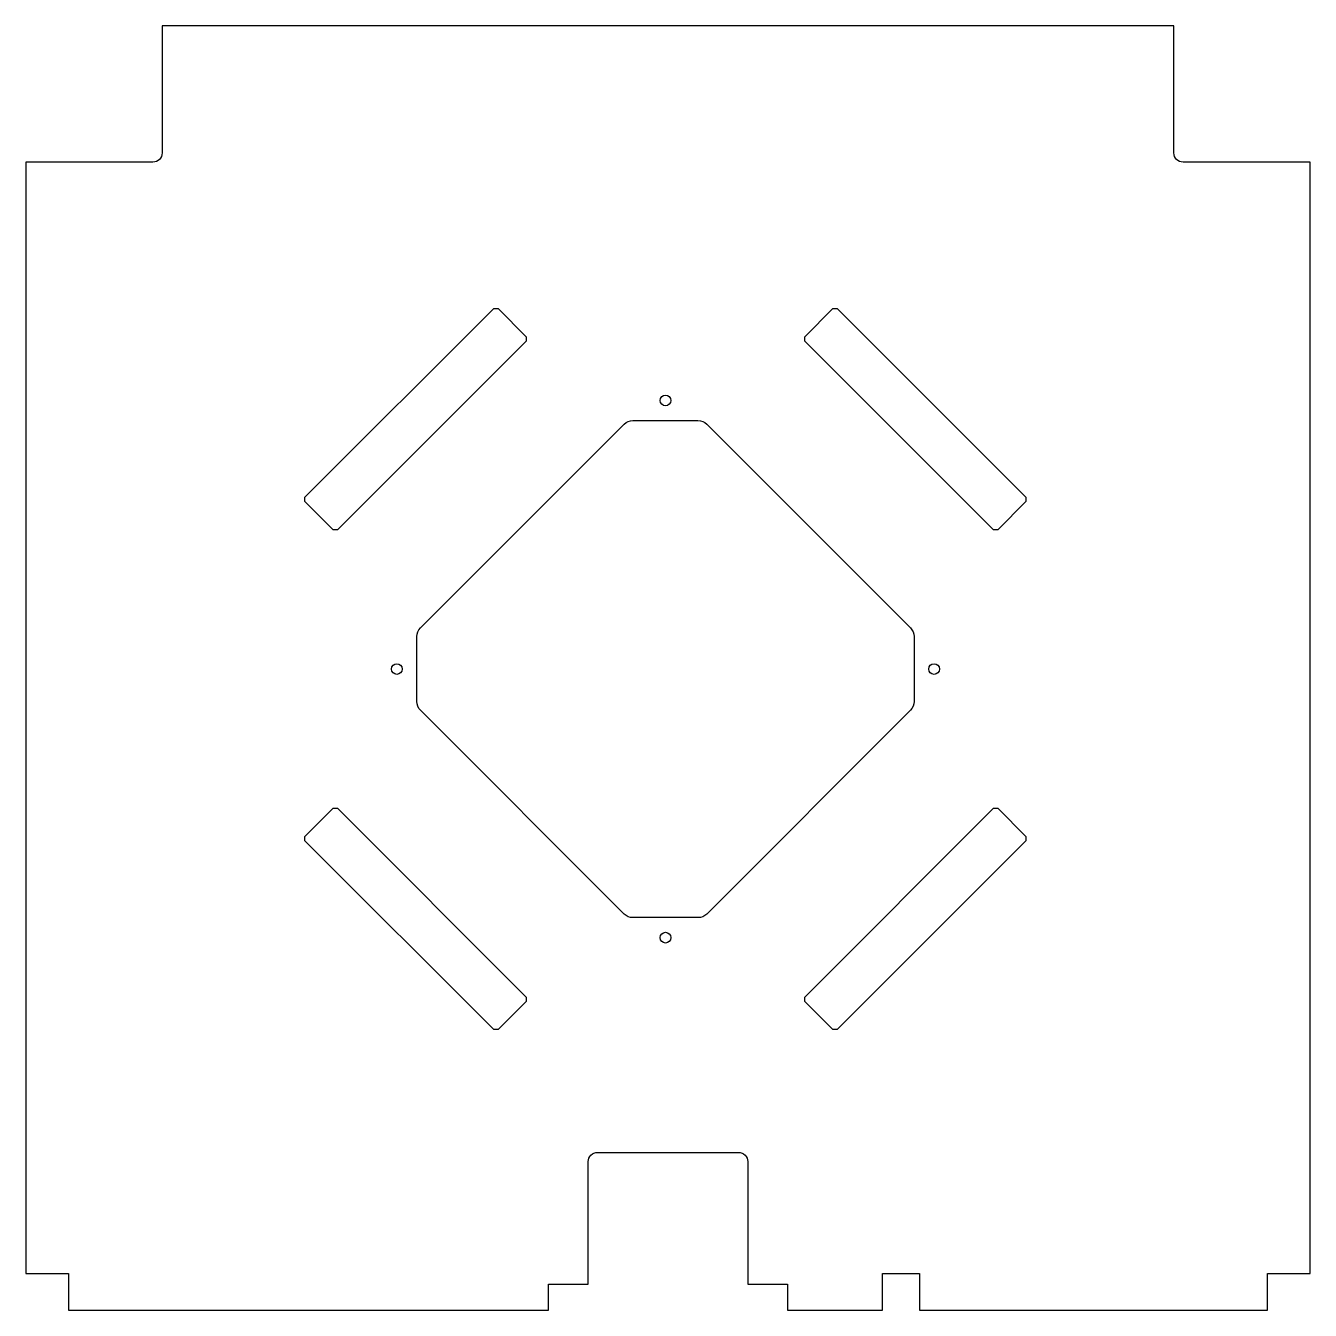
# Model space of a CAD drawing. Header units: millimetres. Extents: x 150 to 569, y -440 to -21.
import ezdxf

# ---------------------------------------------------------------- set-up
doc = ezdxf.new("R2010")
doc.units = ezdxf.units.MM
doc.layers.get('0').update_dxf_attribs({"linetype": 'CONTINUOUS'})

msp = doc.modelspace()

# ---------------------------------------------------------------- linework, layer by layer
for points in [[(149.71, -65.21), (149.71, -427.71), (163.71, -427.71), (163.71, -439.71), (320.21, -439.71), (320.21, -431.21), (333.21, -431.21), (333.21, -391.21, -0.414214), (336.21, -388.21), (382.21, -388.21, -0.414214), (385.21, -391.21), (385.21, -431.21), (398.21, -431.21), (398.21, -439.71), (429.21, -439.71), (429.21, -427.71), (441.21, -427.71), (441.21, -439.71), (554.71, -439.71), (554.71, -427.71), (568.71, -427.71), (568.71, -65.21), (527.21, -65.21, -0.414214), (524.21, -62.21), (524.21, -20.71), (194.21, -20.71), (194.21, -62.21, -0.414214), (191.21, -65.21)], [(439.46, -219.94), (439.46, -241.16, -0.198912), (438.28, -243.98), (371.82, -310.45, -0.198912), (368.99, -311.62), (347.77, -311.62, -0.198912), (344.95, -310.45), (278.48, -243.98, -0.198912), (277.31, -241.16), (277.31, -219.94, -0.198912), (278.48, -217.11), (344.95, -150.65, -0.198912), (347.77, -149.47), (368.99, -149.47, -0.198912), (371.82, -150.65), (438.28, -217.11, -0.198912)]]:
    msp.add_lwpolyline(points, format="xyb", close=True)
for points in [[(302.36, -112.96), (303.78, -112.96), (312.97, -122.15), (312.97, -123.57), (251.4, -185.14), (249.99, -185.14), (240.79, -175.94), (240.79, -174.53)], [(403.79, -123.57), (403.79, -122.15), (412.99, -112.96), (414.4, -112.96), (475.97, -174.53), (475.97, -175.94), (466.78, -185.14), (465.36, -185.14)], [(302.36, -348.14), (240.79, -286.57), (240.79, -285.16), (249.99, -275.96), (251.4, -275.96), (312.97, -337.53), (312.97, -338.95), (303.78, -348.14)], [(403.79, -337.53), (465.36, -275.96), (466.78, -275.96), (475.97, -285.16), (475.97, -286.57), (414.4, -348.14), (412.99, -348.14), (403.79, -338.95)]]:
    msp.add_lwpolyline(points, close=True)
for centre in [(358.38, -142.94), (270.77, -230.55), (445.99, -230.55), (358.38, -318.16)]:
    msp.add_circle(centre, 1.75)

doc.saveas('drawing.dxf')
